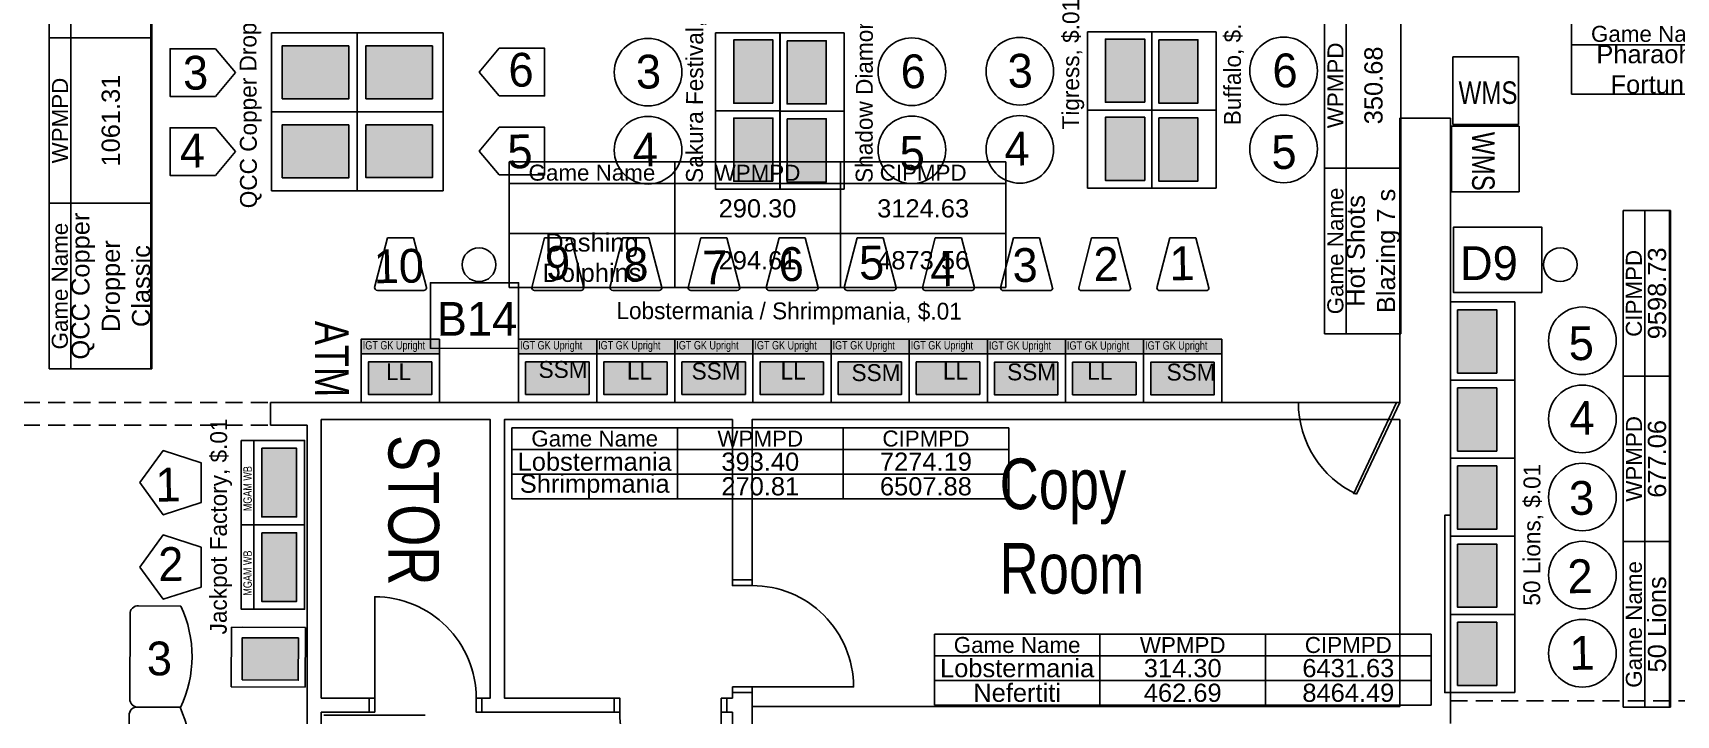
# Model space of a CAD drawing. Header units: inches. Extents: x 3213 to 10275, y -3570 to -435.
# Drawn here: x 8625 to 9209, y -2778 to -2535 of the extents above; entities that cross this region are included whole.
import ezdxf
from ezdxf.enums import TextEntityAlignment as Align

# ---------------------------------------------------------------- set-up
doc = ezdxf.new("R2010")
doc.units = ezdxf.units.IN
doc.header["$LTSCALE"] = 24
doc.header["$MEASUREMENT"] = 0
doc.linetypes.add('HIDDEN', pattern=[0.375, 0.25, -0.125])
for name, color, linetype in [('00 Bally Slots', 9, 'Continuous'), ('00 Bank', 7, 'Continuous'), ('00 IGT Slots', 7, 'Continuous'), ('00 MGAM Slots', 173, 'Continuous'), ('00 PT Enrollment', 7, 'Continuous'), ('00 Themes', 7, 'Continuous'), ('00SDG Game Type', 7, 'Continuous'), ('F1  CLG', 15, 'HIDDEN'), ('F1  COL', 242, 'Continuous'), ('F1  DIM', 4, 'Continuous'), ('F1  DOORS', 1, 'Continuous'), ('F1  WALL', 3, 'Continuous'), ('F1 NOTE', 4, 'Continuous'), ('F1NOTE-CUBE', 4, 'Continuous'), ('FP1-WALL', 3, 'Continuous'), ('Machine Denoms', 7, 'Continuous')]:
    doc.layers.add(name, color=color, linetype=linetype)
doc.layers.get('00SDG Game Type').off()
doc.layers.get('Machine Denoms').off()
doc.styles.add('ARCHSTYL', font='HAND.SHX', dxfattribs={"width": 0.8})
doc.styles.add('HAND', font='Hand.shx', dxfattribs={"width": 0.8, "height": 0.5})

# ---------------------------------------------------------------- blocks, each defined once
blk = doc.blocks.new('SDG M-9000')
at = {"linetype": 'ByBlock', "lineweight": -3}
h = blk.add_hatch(color=0, dxfattribs=at)
h.dxf.hatch_style = 1
h.set_gradient(color1=(102, 0, 204), tint=0.32, name='CYLINDER')
h.paths.add_polyline_path([(16.43, 24.99), (2.51, 24.99), (2.51, 2.52), (16.43, 2.52)])
at = {"color": 192, "linetype": 'ByBlock', "lineweight": -3}
blk.add_lwpolyline([(2.51, 24.99), (16.43, 24.99), (16.43, 2.52), (2.51, 2.52)], close=True, dxfattribs=at)
at = {"layer": '00 Bally Slots', "color": 192, "ltscale": 25}
for p, q in [((22.86, 27.75), (0, 27.75)), ((0, 0), (0, 27.75)), ((22.86, 0), (22.86, 27.75)), ((22.86, 0), (0, 0))]:
    blk.add_line(p, q, dxfattribs=at)
at = {"layer": '00 Bally Slots', "color": 192}
blk.add_circle((46.85, 13.96), 12.01, dxfattribs=at)
blk = doc.blocks.new('IGT Round Top')
at = {"linetype": 'ByBlock', "lineweight": -3}
h = blk.add_hatch(color=30, dxfattribs=at)
h.set_gradient(color1=(241, 237, 14), color2=(18, 202, 42), tint=1)
h.paths.add_polyline_path([(4573.02, -1798.8), (4567.8, -1798.8), (4567.8, -1826.55), (4573.02, -1826.55)], flags=16)
h.paths.add_polyline_path([(4567.75, -1826.78), (4567.75, -1798.42), (4573.25, -1798.42), (4573.25, -1826.78)], flags=9)
h = blk.add_hatch(color=30, dxfattribs=at)
h.set_gradient(color1=(241, 237, 14), color2=(18, 202, 42), tint=1)
h.paths.add_polyline_path([(4573.02, -1798.8), (4567.8, -1798.8), (4567.8, -1826.55), (4573.02, -1826.55)], flags=16)
h.paths.add_polyline_path([(4567.75, -1826.78), (4567.75, -1798.42), (4573.25, -1798.42), (4573.25, -1826.78)], flags=9)
h = blk.add_hatch(color=0, dxfattribs=at)
h.dxf.hatch_style = 1
h.set_gradient(color1=(255, 255, 0), tint=0.32, name='CYLINDER')
h.paths.add_polyline_path([(4587.48, -1801.51), (4575.95, -1801.51), (4575.95, -1824.05), (4587.48, -1824.05)])
at = {"color": 0, "linetype": 'ByBlock', "lineweight": -3}
blk.add_lwpolyline([(4575.95, -1801.51), (4587.48, -1801.51), (4587.48, -1824.05), (4575.95, -1824.05)], close=True, dxfattribs=at)
at = {"layer": '00 IGT Slots', "color": 30}
for p, q in [((4567.8, -1798.8), (4590.3, -1798.8)), ((4590.3, -1826.55), (4590.3, -1798.8)), ((4567.8, -1826.55), (4590.3, -1826.55))]:
    blk.add_line(p, q, dxfattribs=at)
at = {"layer": '00 IGT Slots', "color": 30, "ltscale": 25}
for p, q in [((4549.51, -1803.42), (4531.8, -1808.04)), ((4531.8, -1817.3), (4531.8, -1808.04)), ((4550.51, -1820.86), (4550.51, -1804.36)), ((4549.51, -1821.86), (4531.79, -1817.3))]:
    blk.add_line(p, q, dxfattribs=at)
at = {"layer": '00 IGT Slots', "color": 30, "linetype": 'ByBlock', "lineweight": -3}
blk.add_lwpolyline([(4567.8, -1798.8), (4573.02, -1798.8), (4573.02, -1826.55), (4567.8, -1826.55)], close=True, dxfattribs=at)
at = {"layer": '00 IGT Slots', "color": 30, "ltscale": 25}
for centre, start, end in [((4549.51, -1804.36), 0, 90), ((4549.51, -1820.86), 270, 0)]:
    blk.add_arc(centre, 1, start, end, dxfattribs=at)
at = {"layer": '00 IGT Slots', "color": 7, "linetype": 'ByBlock', "lineweight": -3, "insert": (4568.5, -1826.03), "char_height": 3, "width": 27.2277, "attachment_point": 1, "rotation": 90, "style": 'HAND'}
blk.add_mtext('IGT GK Upright', dxfattribs=at)
blk = doc.blocks.new('Western Money System')
at = {"layer": 'F1 NOTE', "color": 1}
for p, q in [((-11.68, 0), (-11.68, 24)), ((-11.68, 24), (11.68, 24)), ((11.68, 24), (11.68, 0)), ((11.68, 0), (-11.68, 0))]:
    blk.add_line(p, q, dxfattribs=at)
at = {"layer": 'F1 NOTE', "color": 1, "insert": (-9.65, 15.27), "char_height": 8, "width": 21.3295, "attachment_point": 1, "style": 'HAND'}
blk.add_mtext('{\\Fhand.shx;WMS}', dxfattribs=at)
blk = doc.blocks.new('*T335')
at = {"layer": '00 Themes', "linetype": 'ByBlock', "lineweight": -2, "transparency": 16777216}
for p, q in [((0, 0), (176.43, 0)), ((0, 0), (0, -44.56)), ((176.43, 0), (176.43, -44.56)), ((0, -44.56), (176.43, -44.56))]:
    blk.add_line(p, q, dxfattribs=at)
at = {"layer": '00 Themes', "color": 0, "linetype": 'ByBlock', "lineweight": -2, "transparency": 16777216}
for p, q in [((58.81, 0), (58.81, -44.56)), ((117.62, 0), (117.62, -44.56)), ((0, -7.7), (176.43, -7.7)), ((0, -25.4), (176.43, -25.4))]:
    blk.add_line(p, q, dxfattribs=at)
at = {"layer": '00 Themes', "color": 0, "lineweight": -3, "transparency": 16777216, "width": 58.689, "attachment_point": 5}
for s, insert, char_height in [('{\\fArial|b0|i0|c0;Game Name', (29.4, -3.85), 5.6858), ('{\\fArial|b0|i0|c0;WPMPD', (88.21, -3.85), 5.6858), ('{\\fArial|b0|i0|c0;CIPMPD', (147.02, -3.85), 5.6858), ('{\\fArial|b0|i0|c0;', (29.4, -16.55), 6.467), ('{\\fArial|b0|i0|c0;\\c52479;290.30 ', (88.21, -16.55), 6.467), ('{\\fArial|b0|i0|c0;\\c255;3124.63 ', (147.02, -16.55), 6.467), ('{\\fArial|b0|i0|c0;Dashing Dolphins', (29.4, -34.98), 6.467), ('{\\fArial|b0|i0|c0;\\c52479;294.61 ', (88.21, -34.98), 6.467), ('{\\fArial|b0|i0|c0;\\c255;4873.56 ', (147.02, -34.98), 6.467)]:
    blk.add_mtext(s, dxfattribs=dict(at, insert=insert, char_height=char_height))
blk = doc.blocks.new('*T337')
at = {"layer": '00 Themes', "linetype": 'ByBlock', "lineweight": -2, "transparency": 16777216}
for p, q in [((0, 0), (0, 176.43)), ((0, 176.43), (36.18, 176.43)), ((36.18, 0), (36.18, 176.43)), ((0, 0), (36.18, 0))]:
    blk.add_line(p, q, dxfattribs=at)
at = {"layer": '00 Themes', "color": 0, "linetype": 'ByBlock', "lineweight": -2, "transparency": 16777216}
for p, q in [((7.7, 0), (7.7, 176.43)), ((36.18, 176.43), (36.54, 176.43)), ((36.54, 0), (36.54, 176.43)), ((0, 117.62), (36.54, 117.62)), ((0, 58.81), (36.54, 58.81)), ((36.18, 0), (36.54, 0))]:
    blk.add_line(p, q, dxfattribs=at)
at = {"layer": '00 Themes', "color": 0, "lineweight": -3, "transparency": 16777216, "width": 58.689, "attachment_point": 5, "rotation": 90}
for s, insert, char_height in [('{\\fArial|b0|i0|c0;\\c65280;20776.65 ', (21.94, 147.02), 6.467), ('{\\fArial|b0|i0|c0;CIPMPD', (3.85, 147.02), 5.6858), ('{\\fArial|b0|i0|c0;WPMPD', (3.85, 88.21), 5.6858), ('{\\fArial|b0|i0|c0;\\c65280;1061.31 ', (21.94, 88.21), 6.467), ('{\\fArial|b0|i0|c0;QCC Copper Dropper Classic', (21.94, 29.4), 6.467), ('{\\fArial|b0|i0|c0;Game Name', (3.85, 29.4), 5.6858)]:
    blk.add_mtext(s, dxfattribs=dict(at, insert=insert, char_height=char_height))
blk = doc.blocks.new('*T338')
at = {"layer": '00 Themes', "linetype": 'ByBlock', "lineweight": -2, "transparency": 16777216}
for p, q in [((0, 0), (0, 176.43)), ((0, 176.43), (27.08, 176.43)), ((27.08, 0), (27.08, 176.43)), ((0, 0), (27.08, 0))]:
    blk.add_line(p, q, dxfattribs=at)
at = {"layer": '00 Themes', "color": 0, "linetype": 'ByBlock', "lineweight": -2, "transparency": 16777216}
for p, q in [((7.7, 0), (7.7, 176.43)), ((0, 117.62), (27.08, 117.62)), ((0, 58.81), (27.08, 58.81))]:
    blk.add_line(p, q, dxfattribs=at)
at = {"layer": '00 Themes', "color": 0, "lineweight": -3, "transparency": 16777216, "width": 58.689, "attachment_point": 5, "rotation": 90}
for s, insert, char_height in [('{\\fArial|b0|i0|c0;CIPMPD', (3.85, 147.02), 5.6858), ('{\\fArial|b0|i0|c0;\\c52479;6420.77 ', (17.39, 147.02), 6.467), ('{\\fArial|b0|i0|c0;WPMPD', (3.85, 88.21), 5.6858), ('{\\fArial|b0|i0|c0;\\c65280;350.68 ', (17.39, 88.21), 6.467), ('{\\fArial|b0|i0|c0;Game Name', (3.85, 29.4), 5.6858), ('{\\fArial|b0|i0|c0;Hot Shots Blazing 7 s', (17.39, 29.4), 6.467)]:
    blk.add_mtext(s, dxfattribs=dict(at, insert=insert, char_height=char_height))
blk = doc.blocks.new('*T345')
at = {"layer": '00 Themes', "linetype": 'ByBlock', "lineweight": -2, "transparency": 16777216}
for p, q in [((0, 0), (176.43, 0)), ((0, 0), (0, -25.19)), ((176.43, 0), (176.43, -25.19)), ((0, -25.19), (176.43, -25.19))]:
    blk.add_line(p, q, dxfattribs=at)
at = {"layer": '00 Themes', "color": 0, "linetype": 'ByBlock', "lineweight": -2, "transparency": 16777216}
for p, q in [((58.81, 0), (58.81, -25.19)), ((117.62, 0), (117.62, -25.19)), ((0, -7.7), (176.43, -7.7)), ((0, -16.44), (176.43, -16.44))]:
    blk.add_line(p, q, dxfattribs=at)
at = {"layer": '00 Themes', "color": 0, "lineweight": -3, "transparency": 16777216, "width": 58.689, "attachment_point": 5}
for s, insert, char_height in [('{\\fArial|b0|i0|c0;Game Name', (29.4, -3.85), 5.6858), ('{\\fArial|b0|i0|c0;WPMPD', (88.21, -3.85), 5.6858), ('{\\fArial|b0|i0|c0;CIPMPD', (147.02, -3.85), 5.6858), ('{\\fArial|b0|i0|c0;Lobstermania', (29.4, -12.07), 6.467), ('{\\fArial|b0|i0|c0;\\c65280;393.40 ', (88.21, -12.07), 6.467), ('{\\fArial|b0|i0|c0;\\c65280;7274.19 ', (147.02, -12.07), 6.467), ('{\\fArial|b0|i0|c0;Shrimpmania', (29.4, -20.82), 6.467), ('{\\fArial|b0|i0|c0;\\c52479;270.81 ', (88.21, -20.82), 6.467), ('{\\fArial|b0|i0|c0;\\c65280;6507.88 ', (147.02, -20.82), 6.467)]:
    blk.add_mtext(s, dxfattribs=dict(at, insert=insert, char_height=char_height))
blk = doc.blocks.new('*T389')
at = {"layer": '00 Themes', "linetype": 'ByBlock', "lineweight": -2, "transparency": 16777216}
for p, q in [((0, 0), (176.43, 0)), ((0, 0), (0, -25.17)), ((176.43, 0), (176.43, -25.17)), ((0, -25.17), (176.43, -25.17))]:
    blk.add_line(p, q, dxfattribs=at)
at = {"layer": '00 Themes', "color": 0, "linetype": 'ByBlock', "lineweight": -2, "transparency": 16777216}
for p, q in [((58.81, 0), (58.81, -25.17)), ((117.62, 0), (117.62, -25.17)), ((0, -7.7), (176.43, -7.7))]:
    blk.add_line(p, q, dxfattribs=at)
at = {"layer": '00 Themes', "color": 0, "lineweight": -3, "transparency": 16777216, "width": 58.689, "attachment_point": 5}
for s, insert, char_height in [('{\\fArial|b0|i0|c0;Game Name', (29.4, -3.85), 5.6858), ('{\\fArial|b0|i0|c0;WPMPD', (88.21, -3.85), 5.6858), ('{\\fArial|b0|i0|c0;CIPMPD', (147.02, -3.85), 5.6858), ('{\\fArial|b0|i0|c0;Pharaoh s Fortune', (29.4, -16.44), 6.467), ('{\\fArial|b0|i0|c0;\\c65280;618.36 ', (88.21, -16.44), 6.467), ('{\\fArial|b0|i0|c0;\\c65280;11572.09 ', (147.02, -16.44), 6.467)]:
    blk.add_mtext(s, dxfattribs=dict(at, insert=insert, char_height=char_height))
blk = doc.blocks.new('*T393')
at = {"layer": '00 Themes', "linetype": 'ByBlock', "lineweight": -2, "transparency": 16777216}
for p, q in [((0, 0), (0, 176.43)), ((0, 176.43), (16.44, 176.43)), ((16.44, 0), (16.44, 176.43)), ((0, 0), (16.44, 0))]:
    blk.add_line(p, q, dxfattribs=at)
at = {"layer": '00 Themes', "color": 0, "linetype": 'ByBlock', "lineweight": -2, "transparency": 16777216}
for p, q in [((7.7, 0), (7.7, 176.43)), ((16.44, 176.43), (16.8, 176.43)), ((16.8, 0), (16.8, 176.43)), ((0, 117.62), (16.8, 117.62)), ((0, 58.81), (16.8, 58.81)), ((16.44, 0), (16.8, 0))]:
    blk.add_line(p, q, dxfattribs=at)
at = {"layer": '00 Themes', "color": 0, "lineweight": -3, "transparency": 16777216, "width": 58.689, "attachment_point": 5, "rotation": 90}
for s, insert, char_height in [('{\\fArial|b0|i0|c0;CIPMPD', (3.85, 147.02), 5.6858), ('{\\fArial|b0|i0|c0;\\c65280;9598.73 ', (12.07, 147.02), 6.467), ('{\\fArial|b0|i0|c0;WPMPD', (3.85, 88.21), 5.6858), ('{\\fArial|b0|i0|c0;\\c65280;677.06 ', (12.07, 88.21), 6.467), ('{\\fArial|b0|i0|c0;Game Name', (3.85, 29.4), 5.6858), ('{\\fArial|b0|i0|c0;50 Lions', (12.07, 29.4), 6.467)]:
    blk.add_mtext(s, dxfattribs=dict(at, insert=insert, char_height=char_height))
blk = doc.blocks.new('*T394')
at = {"layer": '00 Themes', "linetype": 'ByBlock', "lineweight": -2, "transparency": 16777216}
for p, q in [((0, 0), (176.43, 0)), ((0, 0), (0, -25.19)), ((176.43, 0), (176.43, -25.19)), ((0, -25.19), (176.43, -25.19))]:
    blk.add_line(p, q, dxfattribs=at)
at = {"layer": '00 Themes', "color": 0, "linetype": 'ByBlock', "lineweight": -2, "transparency": 16777216}
for p, q in [((58.81, 0), (58.81, -25.19)), ((117.62, 0), (117.62, -25.19)), ((0, -7.7), (176.43, -7.7)), ((0, -16.44), (176.43, -16.44))]:
    blk.add_line(p, q, dxfattribs=at)
at = {"layer": '00 Themes', "color": 0, "lineweight": -3, "transparency": 16777216, "width": 58.689, "attachment_point": 5}
for s, insert, char_height in [('{\\fArial|b0|i0|c0;Game Name', (29.4, -3.85), 5.6858), ('{\\fArial|b0|i0|c0;WPMPD', (88.21, -3.85), 5.6858), ('{\\fArial|b0|i0|c0;CIPMPD', (147.02, -3.85), 5.6858), ('{\\fArial|b0|i0|c0;Lobstermania', (29.4, -12.07), 6.467), ('{\\fArial|b0|i0|c0;\\c65280;314.30 ', (88.21, -12.07), 6.467), ('{\\fArial|b0|i0|c0;\\c52479;6431.63 ', (147.02, -12.07), 6.467), ('{\\fArial|b0|i0|c0;Nefertiti', (29.4, -20.82), 6.467), ('{\\fArial|b0|i0|c0;\\c65280;462.69 ', (88.21, -20.82), 6.467), ('{\\fArial|b0|i0|c0;\\c65280;8464.49 ', (147.02, -20.82), 6.467)]:
    blk.add_mtext(s, dxfattribs=dict(at, insert=insert, char_height=char_height))
blk = doc.blocks.new('atm')
at = {"layer": 'F1NOTE-CUBE', "color": 106, "style": 'HAND', "width": 0.8}
blk.add_text('ATM', height=12, rotation=90, dxfattribs=at).set_placement((15.13, 5.89))
blk = doc.blocks.new('CiniVision')
at = {"linetype": 'ByBlock', "lineweight": -3}
h = blk.add_hatch(color=0, dxfattribs=at)
h.dxf.hatch_style = 1
h.set_gradient(color1=(102, 0, 204), tint=0.32, name='CYLINDER')
h.paths.add_polyline_path([(6071.39, -1264.8), (6052.57, -1264.8), (6052.57, -1288.46), (6071.39, -1288.46)])
at = {"color": 192, "linetype": 'ByBlock', "lineweight": -3}
blk.add_lwpolyline([(6052.57, -1264.8), (6071.39, -1264.8), (6071.39, -1288.46), (6052.57, -1288.46)], close=True, dxfattribs=at)
at = {"layer": '00 Bally Slots', "color": 6, "linetype": 'ByBlock', "lineweight": -3}
for p, q in [((6076.06, -1261), (6048, -1261)), ((6048, -1261), (6048, -1291.5)), ((6068.94, -1261), (6054.94, -1261)), ((6076.06, -1291.5), (6076.06, -1261)), ((6048, -1291.5), (6076.06, -1291.5))]:
    blk.add_line(p, q, dxfattribs=at)
blk.add_lwpolyline([(6061.94, -1248.22), (6070.4, -1241.1), (6070.4, -1225), (6053.47, -1225), (6053.46, -1241.1)], close=True, dxfattribs=at)
blk = doc.blocks.new('Bally V22')
at = {"linetype": 'ByBlock', "lineweight": -3}
h = blk.add_hatch(color=0, dxfattribs=at)
h.dxf.hatch_style = 1
h.set_gradient(color1=(255, 63, 0), tint=0.32)
h.paths.add_polyline_path([(16.43, 24.99), (2.51, 24.99), (2.51, 2.52), (16.43, 2.52)])
at = {"color": 192, "linetype": 'ByBlock', "lineweight": -3}
blk.add_lwpolyline([(2.51, 24.99), (16.43, 24.99), (16.43, 2.52), (2.51, 2.52)], close=True, dxfattribs=at)
at = {"layer": '00 Bally Slots', "color": 192, "ltscale": 25}
for p, q in [((22.86, 27.75), (0, 27.75)), ((0, 0), (0, 27.75)), ((22.86, 0), (22.86, 27.75)), ((22.86, 0), (0, 0))]:
    blk.add_line(p, q, dxfattribs=at)
at = {"layer": '00 Bally Slots', "color": 192}
blk.add_circle((46.85, 13.96), 12.01, dxfattribs=at)
blk = doc.blocks.new('MGAM_WB')
at = {"linetype": 'ByBlock', "lineweight": -3}
h = blk.add_hatch(color=0, dxfattribs=at)
h.dxf.hatch_style = 1
h.set_gradient(color1=(0, 255, 0), tint=0.32, name='CYLINDER')
h.paths.add_polyline_path([(4587.43, -1798.98), (4575.04, -1798.98), (4575.04, -1823.39), (4587.43, -1823.39)])
h = blk.add_hatch(color=3, dxfattribs=at)
h.set_gradient(color1=(38, 153, 0), color2=(0, 0, 0), centered=1, tint=1)
h.paths.add_polyline_path([(4567.78, -1822.1), (4567.78, -1803.68), (4572.28, -1803.68), (4572.28, -1822.1)], flags=9)
h = blk.add_hatch(color=30, dxfattribs=at)
h.set_gradient(color1=(0, 173, 0), color2=(0, 0, 0), centered=1, tint=1, name='HEMISPHERICAL')
h.paths.add_polyline_path([(4567.78, -1823.25), (4567.78, -1804.84), (4572.28, -1804.84), (4572.28, -1823.25)], flags=9)
at = {"color": 3, "linetype": 'ByBlock', "lineweight": -3}
blk.add_line((4590.3, -1796.2), (4590.3, -1826.2), dxfattribs=at)
at = {"color": 94, "linetype": 'ByBlock', "lineweight": -3}
for points in [[(4567.8, -1796.2), (4590.3, -1796.2), (4590.3, -1826.2), (4567.8, -1826.2)], [(4531.8, -1811.2), (4540.1, -1822.63), (4553.53, -1818.27), (4553.53, -1804.14), (4540.1, -1799.78)]]:
    blk.add_lwpolyline(points, close=True, dxfattribs=at)
at = {"color": 3, "linetype": 'ByBlock', "lineweight": -3}
blk.add_lwpolyline([(4567.8, -1796.2), (4572.2, -1796.2), (4572.2, -1826.2), (4567.8, -1826.2)], close=True, dxfattribs=at)
at = {"color": 0, "linetype": 'ByBlock', "lineweight": -3}
blk.add_lwpolyline([(4575.04, -1798.98), (4587.43, -1798.98), (4587.43, -1823.39), (4575.04, -1823.39)], close=True, dxfattribs=at)
at = {"color": 7, "linetype": 'ByBlock', "lineweight": -3, "insert": (4568.53, -1821.35), "char_height": 3, "width": 19.5024, "attachment_point": 1, "rotation": 90, "style": 'HAND'}
blk.add_mtext('MGAM WB', dxfattribs=at)
blk = doc.blocks.new('SDG 21in Slot Carousel end')
at = {"linetype": 'ByBlock', "lineweight": -3}
h = blk.add_hatch(color=0, dxfattribs=at)
h.dxf.hatch_style = 1
h.set_gradient(color1=(102, 0, 204), tint=0.32, name='CYLINDER')
h.paths.add_polyline_path([(17.5, 22.47), (2.5, 22.47), (2.5, 2.49), (17.5, 2.49)])
at = {"color": 192, "linetype": 'ByBlock', "lineweight": -3}
blk.add_lwpolyline([(2.5, 22.47), (17.5, 22.47), (17.5, 2.49), (2.5, 2.49)], close=True, dxfattribs=at)
at = {"layer": '00 Bally Slots', "color": 192, "linetype": 'ByBlock', "lineweight": -3}
for p, q in [((-7.38, 59.29), (-7.38, 44.29)), ((-4.38, 62.29), (25.62, 62.29)), ((25.62, 62.29), (25.62, 62.29)), ((28.62, 59.29), (28.62, 44.29))]:
    blk.add_line(p, q, dxfattribs=at)
at = {"layer": '00 Bally Slots', "color": 192}
for p, q in [((0, 26.29), (0, 0)), ((21.25, 26.29), (0, 26.29)), ((21.25, 0), (21.25, 26.29)), ((21.25, 0), (21.25, 22.5)), ((0, 0), (21.25, 0))]:
    blk.add_line(p, q, dxfattribs=at)
at = {"layer": '00 Bally Slots', "color": 192, "linetype": 'ByBlock', "lineweight": -3}
for centre, radius, start, end in [((-4.29, 59.2), 3.09, 91.62606, 178.37394), ((25.9, 59.57), 2.74, 354.15355, 95.84645), ((10.62, 82.31), 42.06, 244.66337, 295.33663)]:
    blk.add_arc(centre, radius, start, end, dxfattribs=at)

msp = doc.modelspace()

# ---------------------------------------------------------------- linework, layer by layer
for p, q in [((9109.38, -2666.61), (9094.02, -2699.17)), ((9110.48, -2666.61), (9095.13, -2699.17))]:
    msp.add_line(p, q)
msp.add_arc((9110.48, -2666.61), 36, 180, 244.74646)
at = {"layer": '00 Bank'}
for points in [[(9160.92, -2627.54), (9129.6, -2627.53), (9129.61, -2604.24), (9160.92, -2604.26)], [(8797.51, -2647.33), (8766.2, -2647.31), (8766.21, -2624.03), (8797.51, -2624.05)]]:
    msp.add_lwpolyline(points, close=True, dxfattribs=at)
at = {"layer": 'F1  CLG'}
for points in [[(8531.48, -2666.61), (8709.48, -2666.61)], [(8531.48, -2674.61), (8709.48, -2674.61)], [(9128.48, -2772.61), (9430.48, -2772.61)]]:
    msp.add_lwpolyline(points, dxfattribs=at)
at = {"layer": 'F1  COL'}
for centre in [(8783.48, -2617.61), (9167.48, -2617.61)]:
    msp.add_circle(centre, 6, dxfattribs=at)
at = {"layer": 'F1  DOORS'}
for points in [[(8873.48, -2729.61), (8873.48, -2731.61), (8880.48, -2731.61), (8880.48, -2729.61)], [(8746.48, -2776.61), (8744.48, -2776.61), (8744.48, -2771.61), (8746.48, -2771.61)], [(8784.48, -2776.61), (8782.48, -2776.61), (8782.48, -2771.61), (8784.48, -2771.61)], [(8831.48, -2771.61), (8833.48, -2771.61), (8833.48, -2776.61), (8831.48, -2776.61)], [(8869.48, -2771.61), (8871.48, -2771.61), (8871.48, -2776.61), (8869.48, -2776.61)], [(8873.48, -2767.61), (8873.48, -2769.61), (8880.48, -2769.61), (8880.48, -2767.61)]]:
    msp.add_lwpolyline(points, close=True, dxfattribs=at)
for points in [[(8746.48, -2771.61), (8746.48, -2735.61, -0.414214), (8782.48, -2771.61, 0)], [(8880.48, -2767.61), (8916.48, -2767.61, 0.414214), (8880.48, -2731.61, 0)], [(8869.48, -2776.61), (8869.48, -2812.61, -0.414214), (8833.48, -2776.61, 0)]]:
    msp.add_lwpolyline(points, format="xyb", dxfattribs=at)
at = {"layer": 'F1  WALL'}
for points in [[(9110.48, -2565.61), (9110.48, -2666.61), (8709.48, -2666.61)], [(9128.48, -2769.61), (9126.48, -2769.61), (9126.48, -2706.61), (9128.48, -2706.61), (9128.48, -2565.61), (9110.48, -2565.61)], [(8709.48, -2666.61), (8709.48, -2674.61), (8722.48, -2674.61)], [(8727.48, -2771.61), (8727.48, -2672.61)], [(8746.48, -2771.61), (8727.48, -2771.61), (8727.48, -2672.61), (8787.48, -2672.61), (8787.48, -2771.61), (8782.48, -2771.61)], [(8833.48, -2771.61), (8792.48, -2771.61), (8792.48, -2672.61), (8873.48, -2672.61), (8873.48, -2731.61)], [(8880.48, -2731.61), (8880.48, -2672.61), (9110.48, -2672.61), (9110.48, -2774.61), (8920.48, -2774.61)], [(8722.48, -3014.61), (8722.48, -2674.61)], [(8873.48, -2767.61), (8873.48, -2771.61), (8869.48, -2771.61)], [(8884.48, -2774.61), (8880.48, -2774.61), (8880.48, -2767.61)], [(8746.48, -2776.61), (8727.48, -2776.61), (8727.48, -2957.61)], [(8833.48, -2776.61), (8782.48, -2776.61)], [(8810.48, -3009.61), (8873.48, -3009.61), (8873.48, -2776.61), (8869.48, -2776.61)]]:
    msp.add_lwpolyline(points, dxfattribs=at)
at = {"layer": 'FP1-WALL'}
for p, q in [((9128.48, -2769.61), (9128.48, -2780.61)), ((8880.48, -2774.61), (8880.48, -2895.61)), ((8920.48, -2774.61), (8884.48, -2774.61))]:
    msp.add_line(p, q, dxfattribs=at)
at = {"layer": 'FP1-WALL', "color": 192, "lineweight": -3}
msp.add_line((8728.41, -2777.65), (8764.41, -2777.65), dxfattribs=at)

# ---------------------------------------------------------------- block references
for name, p in [('*T338', (9083.8, -2642.12)), ('*T337', (8630.8, -2654.62)), ('*T389', (9171.5, -2531.8)), ('*T335', (8794.19, -2581.1)), ('*T393', (9189.8, -2774.81)), ('*T345', (8795.17, -2675.56)), ('*T394', (8945.19, -2748.91))]:
    msp.add_blockref(name, p)
at = {"layer": '00 Bally Slots', "color": 6, "linetype": 'ByBlock', "lineweight": -3}
for p, rotation in [((7448.75, -8611.3), 90), ((10031.75, 3512.76), 270), ((7448.75, -8639.36), 90), ((10031.75, 3484.7), 270)]:
    msp.add_blockref('CiniVision', p, dxfattribs=dict(at, rotation=rotation))
at = {"layer": '00 Bally Slots', "color": 20}
for p in [(9128.48, -2658.61), (9128.48, -2686.36), (9128.48, -2714.11), (9128.48, -2741.86), (9128.48, -2769.61)]:
    msp.add_blockref('SDG M-9000', p, dxfattribs=at)
at = {"layer": '00 Bally Slots', "color": 214, "rotation": 89.74219634424871}
for p in [(8721.77, -2767.73), (8721.46, -2803.67)]:
    msp.add_blockref('SDG 21in Slot Carousel end', p, dxfattribs=at)
at = {"layer": '00 IGT Slots', "rotation": 270}
for p in [(10568.24, 1923.78), (10624.08, 1923.78), (10651.83, 1923.78), (10679.58, 1923.78), (10707.33, 1923.78), (10735.08, 1923.78), (10762.83, 1923.78), (10790.58, 1923.69), (10818.33, 1923.69), (10846.08, 1923.69)]:
    msp.add_blockref('IGT Round Top', p, dxfattribs=at)
at = {"layer": '00 MGAM Slots', "color": 7, "linetype": 'ByBlock', "lineweight": -3}
for p in [(4131.26, -883.85), (4131.26, -913.85)]:
    msp.add_blockref('MGAM_WB', p, dxfattribs=at)
at = {"layer": '00 Themes', "color": 10, "lineweight": -3, "transparency": 33554661, "rotation": 180}
for p in [(8890.38, -2535.25), (9022.4, -2534.93), (8890.38, -2563), (9022.4, -2562.68)]:
    msp.add_blockref('Bally V22', p, dxfattribs=at)
at = {"layer": '00 Themes', "color": 10, "lineweight": -3, "transparency": 33554661}
for p in [(8890.36, -2563.01), (9022.38, -2562.69), (8890.36, -2590.76), (9022.38, -2590.44)]:
    msp.add_blockref('Bally V22', p, dxfattribs=at)
at = {"layer": '00SDG Game Type', "color": 6, "rotation": 180.1884722791298}
msp.add_blockref('atm', (8740.3, -2631.64), dxfattribs=at)
at = {"layer": 'Machine Denoms', "color": 1}
msp.add_blockref('Western Money System', (9141.02, -2567.76), dxfattribs=at)
at = {"layer": 'Machine Denoms', "color": 1, "rotation": 270}
msp.add_blockref('Western Money System', (9128.89, -2580.08), dxfattribs=at)

# ---------------------------------------------------------------- texts
at = {"layer": '00 Bank'}
for s, p in [('D9', (9131.89, -2623.06)), ('B14', (8768.49, -2642.85))]:
    msp.add_text(s, height=12, rotation=359.97523, dxfattribs=at).set_placement(p)
at = {"layer": '00 PT Enrollment', "style": 'ARCHSTYL'}
for s, p in [('3', (8682.92, -2555.41)), ('6', (8798.5, -2554.36)), ('3', (8843.77, -2555.02)), ('6', (8937.8, -2554.91)), ('3', (8975.79, -2554.7)), ('6', (9069.82, -2554.59)), ('4', (8681.75, -2583.11)), ('5', (8798.12, -2583.35)), ('4', (8842.6, -2582.72)), ('5', (8937.43, -2583.9)), ('4', (8974.62, -2582.4)), ('5', (9069.45, -2583.58)), ('10', (8755.1, -2624.08)), ('9', (8811.48, -2622.97)), ('8', (8839.29, -2623.49)), ('7', (8867.37, -2624.57)), ('6', (8894.46, -2623.4)), ('5', (8923.01, -2622.88)), ('4', (8948.24, -2625.27)), ('3', (8977.52, -2623.73)), ('2', (9006.28, -2623.38)), ('1', (9033.25, -2623.12)), ('5', (9175.03, -2651.5)), ('4', (9175.27, -2678.07)), ('1', (8673.13, -2701.74)), ('3', (9175.16, -2706.47)), ('2', (8674.13, -2729.98)), ('2', (9174.59, -2734.28)), ('3', (8670.05, -2763.51)), ('1', (9175.31, -2761.52))]:
    msp.add_text(s, height=12, rotation=1, dxfattribs=at).set_placement(p, align=Align.CENTER)
at = {"layer": '00 Themes', "linetype": 'HIDDEN'}
for s, rotation, p in [('QCC Copper Dropper, $.01', 90.20692, (8704.64, -2597.55)), ('Shadow Diamonds, $.01', 89.89816, (8923.26, -2588.54)), ('Sakura Festival, $.01', 89.89816, (8863, -2588.54)), ('Tigress, $.01', 89.89816, (8996.6, -2569.57)), ('Buffalo, $.01', 89.89816, (9054.03, -2568.09)), ('Lobstermania / Shrimpmania, $.01', 359.89816, (8832.28, -2636.92)), ('Jackpot Factory, $.01', 89.89816, (8693.89, -2748.97)), ('50 Lions, $.01', 89.89816, (9160.35, -2738.75))]:
    msp.add_text(s, height=6, rotation=rotation, dxfattribs=at).set_placement(p)
for s, p in [('LL', (8750.45, -2658.62)), ('SSM', (8804.65, -2657.84)), ('LL', (8836, -2658.43)), ('SSM', (8858.99, -2658.42)), ('LL', (8890.57, -2658.43)), ('SSM', (8915.78, -2658.96)), ('LL', (8948.23, -2658.41)), ('SSM', (8971.05, -2658.7)), ('LL', (8999.47, -2658.5)), ('SSM', (9027.67, -2658.77))]:
    msp.add_text(s, height=6, dxfattribs=at).set_placement(p)
at = {"layer": 'F1  DIM', "insert": (8769.32, -2678.1), "char_height": 18, "width": 82.6875, "attachment_point": 1, "rotation": 270, "style": 'HAND'}
msp.add_mtext('{\\Fhand.shx;STOR}', dxfattribs=at)
at = {"layer": 'F1  DIM', "insert": (8968.37, -2686.48), "char_height": 18, "width": 82.6875, "attachment_point": 1, "style": 'HAND'}
msp.add_mtext('Copy Room', dxfattribs=at)

doc.saveas('drawing.dxf')
